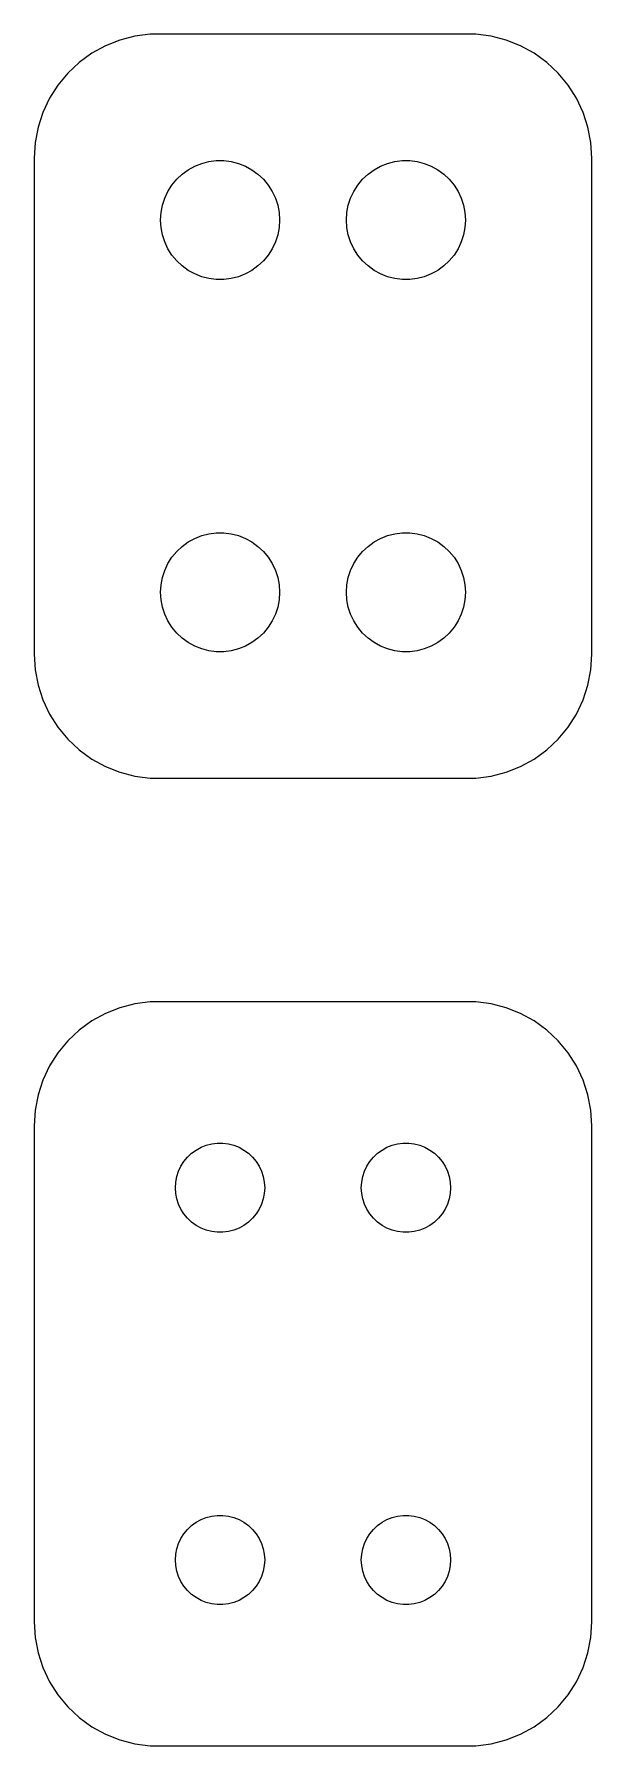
# Model space of a CAD drawing. Header units: metres. Extents: x -11.2 to 11.2, y 24 to 93.
import ezdxf

# ---------------------------------------------------------------- set-up
doc = ezdxf.new("R2010")
doc.units = ezdxf.units.M

msp = doc.modelspace()

# ---------------------------------------------------------------- linework, layer by layer
for p, q in [((-8.37889, 92.5241), (-8.92912, 92.2216)), ((-7.79507, 92.7553), (-8.37889, 92.5241)), ((-7.1869, 92.9114), (-7.79507, 92.7553)), ((-6.56395, 92.9901), (-7.1869, 92.9114)), ((6.56395, 92.9901), (-6.56395, 92.9901)), ((7.1869, 92.9114), (6.56395, 92.9901)), ((7.79507, 92.7553), (7.1869, 92.9114)), ((8.37889, 92.5241), (7.79507, 92.7553)), ((8.92912, 92.2216), (8.37889, 92.5241)), ((-9.43712, 91.8526), (-9.89484, 91.4227)), ((-8.92912, 92.2216), (-9.43712, 91.8526)), ((9.43712, 91.8526), (8.92912, 92.2216)), ((9.89484, 91.4227), (9.43712, 91.8526)), ((-9.89484, 91.4227), (-10.2951, 90.9389)), ((10.2951, 90.9389), (9.89484, 91.4227)), ((-10.6315, 90.4088), (-10.8989, 89.8406)), ((-10.2951, 90.9389), (-10.6315, 90.4088)), ((10.6315, 90.4088), (10.2951, 90.9389)), ((10.8989, 89.8406), (10.6315, 90.4088)), ((-10.8989, 89.8406), (-11.0929, 89.2434)), ((11.0929, 89.2434), (10.8989, 89.8406)), ((-11.0929, 89.2434), (-11.2106, 88.6267)), ((11.2106, 88.6267), (11.0929, 89.2434)), ((-11.2106, 88.6267), (-11.25, 88)), ((11.25, 88), (11.2106, 88.6267)), ((-11.25, 88), (-11.25, 68)), ((-5.03598, 87.5264), (-4.77187, 87.6716)), ((-4.77187, 87.6716), (-4.49164, 87.7825)), ((-4.49164, 87.7825), (-4.19971, 87.8575)), ((-4.19971, 87.8575), (-3.9007, 87.8953)), ((-3.9007, 87.8953), (-3.59929, 87.8953)), ((-3.59929, 87.8953), (-3.30028, 87.8575)), ((-3.30028, 87.8575), (-3.00835, 87.7825)), ((-3.00835, 87.7825), (-2.72812, 87.6716)), ((-2.72812, 87.6716), (-2.464, 87.5264)), ((2.464, 87.5264), (2.72812, 87.6716)), ((2.72812, 87.6716), (3.00835, 87.7825)), ((3.00835, 87.7825), (3.30028, 87.8575)), ((3.30028, 87.8575), (3.59929, 87.8953)), ((3.59929, 87.8953), (3.9007, 87.8953)), ((3.9007, 87.8953), (4.19971, 87.8575)), ((4.19971, 87.8575), (4.49164, 87.7825)), ((4.49164, 87.7825), (4.77187, 87.6716)), ((4.77187, 87.6716), (5.03598, 87.5264)), ((11.25, 68), (11.25, 88)), ((-5.69164, 86.9107), (-5.49951, 87.1429)), ((-5.49951, 87.1429), (-5.27982, 87.3492)), ((-5.27982, 87.3492), (-5.03598, 87.5264)), ((-2.464, 87.5264), (-2.22017, 87.3492)), ((-2.22017, 87.3492), (-2.00047, 87.1429)), ((-2.00047, 87.1429), (-1.80835, 86.9107)), ((1.80835, 86.9107), (2.00047, 87.1429)), ((2.00047, 87.1429), (2.22017, 87.3492)), ((2.22017, 87.3492), (2.464, 87.5264)), ((5.03598, 87.5264), (5.27982, 87.3492)), ((5.27982, 87.3492), (5.49951, 87.1429)), ((5.49951, 87.1429), (5.69164, 86.9107)), ((-6.07458, 86.0968), (-5.98146, 86.3835)), ((-5.98146, 86.3835), (-5.85313, 86.6562)), ((-5.85313, 86.6562), (-5.69164, 86.9107)), ((-1.80835, 86.9107), (-1.64685, 86.6562)), ((-1.64685, 86.6562), (-1.51852, 86.3835)), ((-1.51852, 86.3835), (-1.4254, 86.0968)), ((1.4254, 86.0968), (1.51852, 86.3835)), ((1.51852, 86.3835), (1.64685, 86.6562)), ((1.64685, 86.6562), (1.80835, 86.9107)), ((5.69164, 86.9107), (5.85313, 86.6562)), ((5.85313, 86.6562), (5.98146, 86.3835)), ((5.98146, 86.3835), (6.07458, 86.0968)), ((-6.14999, 85.5), (-6.13107, 85.8008)), ((-6.13107, 85.8008), (-6.07458, 86.0968)), ((-1.4254, 86.0968), (-1.36891, 85.8008)), ((-1.36891, 85.8008), (-1.34999, 85.5)), ((1.34999, 85.5), (1.36891, 85.8008)), ((1.36891, 85.8008), (1.4254, 86.0968)), ((6.07458, 86.0968), (6.13107, 85.8008)), ((6.13107, 85.8008), (6.14999, 85.5)), ((-6.13107, 85.1992), (-6.14999, 85.5)), ((-6.07458, 84.9031), (-6.13107, 85.1992)), ((-5.98146, 84.6165), (-6.07458, 84.9031)), ((-1.4254, 84.9031), (-1.51852, 84.6165)), ((-1.36891, 85.1992), (-1.4254, 84.9031)), ((-1.34999, 85.5), (-1.36891, 85.1992)), ((1.36891, 85.1992), (1.34999, 85.5)), ((1.4254, 84.9031), (1.36891, 85.1992)), ((1.51852, 84.6165), (1.4254, 84.9031)), ((6.07458, 84.9031), (5.98146, 84.6165)), ((6.13107, 85.1992), (6.07458, 84.9031)), ((6.14999, 85.5), (6.13107, 85.1992)), ((-5.85313, 84.3438), (-5.98146, 84.6165)), ((-5.69164, 84.0893), (-5.85313, 84.3438)), ((-1.64685, 84.3438), (-1.80835, 84.0893)), ((-1.51852, 84.6165), (-1.64685, 84.3438)), ((1.64685, 84.3438), (1.51852, 84.6165)), ((1.80835, 84.0893), (1.64685, 84.3438)), ((5.85313, 84.3438), (5.69164, 84.0893)), ((5.98146, 84.6165), (5.85313, 84.3438)), ((-5.49951, 83.8571), (-5.69164, 84.0893)), ((-5.27982, 83.6508), (-5.49951, 83.8571)), ((-5.03598, 83.4736), (-5.27982, 83.6508)), ((-4.77187, 83.3284), (-5.03598, 83.4736)), ((-2.464, 83.4736), (-2.72812, 83.3284)), ((-2.22017, 83.6508), (-2.464, 83.4736)), ((-2.00047, 83.8571), (-2.22017, 83.6508)), ((-1.80835, 84.0893), (-2.00047, 83.8571)), ((2.00047, 83.8571), (1.80835, 84.0893)), ((2.22017, 83.6508), (2.00047, 83.8571)), ((2.464, 83.4736), (2.22017, 83.6508)), ((2.72812, 83.3284), (2.464, 83.4736)), ((5.03598, 83.4736), (4.77187, 83.3284)), ((5.27982, 83.6508), (5.03598, 83.4736)), ((5.49951, 83.8571), (5.27982, 83.6508)), ((5.69164, 84.0893), (5.49951, 83.8571)), ((-4.49164, 83.2175), (-4.77187, 83.3284)), ((-4.19971, 83.1425), (-4.49164, 83.2175)), ((-3.9007, 83.1047), (-4.19971, 83.1425)), ((-3.59929, 83.1047), (-3.9007, 83.1047)), ((-3.30028, 83.1425), (-3.59929, 83.1047)), ((-3.00835, 83.2175), (-3.30028, 83.1425)), ((-2.72812, 83.3284), (-3.00835, 83.2175)), ((3.00835, 83.2175), (2.72812, 83.3284)), ((3.30028, 83.1425), (3.00835, 83.2175)), ((3.59929, 83.1047), (3.30028, 83.1425)), ((3.9007, 83.1047), (3.59929, 83.1047)), ((4.19971, 83.1425), (3.9007, 83.1047)), ((4.49164, 83.2175), (4.19971, 83.1425)), ((4.77187, 83.3284), (4.49164, 83.2175)), ((-5.27982, 72.3492), (-5.03598, 72.5264)), ((-5.03598, 72.5264), (-4.77187, 72.6716)), ((-4.77187, 72.6716), (-4.49164, 72.7825)), ((-4.49164, 72.7825), (-4.19971, 72.8575)), ((-4.19971, 72.8575), (-3.9007, 72.8953)), ((-3.9007, 72.8953), (-3.59929, 72.8953)), ((-3.59929, 72.8953), (-3.30028, 72.8575)), ((-3.30028, 72.8575), (-3.00835, 72.7825)), ((-3.00835, 72.7825), (-2.72812, 72.6716)), ((-2.72812, 72.6716), (-2.464, 72.5264)), ((-2.464, 72.5264), (-2.22017, 72.3492)), ((2.22017, 72.3492), (2.464, 72.5264)), ((2.464, 72.5264), (2.72812, 72.6716)), ((2.72812, 72.6716), (3.00835, 72.7825)), ((3.00835, 72.7825), (3.30028, 72.8575)), ((3.30028, 72.8575), (3.59929, 72.8953)), ((3.59929, 72.8953), (3.9007, 72.8953)), ((3.9007, 72.8953), (4.19971, 72.8575)), ((4.19971, 72.8575), (4.49164, 72.7825)), ((4.49164, 72.7825), (4.77187, 72.6716)), ((4.77187, 72.6716), (5.03598, 72.5264)), ((5.03598, 72.5264), (5.27982, 72.3492)), ((-5.85313, 71.6562), (-5.69164, 71.9107)), ((-5.69164, 71.9107), (-5.49951, 72.1429)), ((-5.49951, 72.1429), (-5.27982, 72.3492)), ((-2.22017, 72.3492), (-2.00047, 72.1429)), ((-2.00047, 72.1429), (-1.80835, 71.9107)), ((-1.80835, 71.9107), (-1.64685, 71.6562)), ((1.64685, 71.6562), (1.80835, 71.9107)), ((1.80835, 71.9107), (2.00047, 72.1429)), ((2.00047, 72.1429), (2.22017, 72.3492)), ((5.27982, 72.3492), (5.49951, 72.1429)), ((5.49951, 72.1429), (5.69164, 71.9107)), ((5.69164, 71.9107), (5.85313, 71.6562)), ((-6.13107, 70.8008), (-6.07458, 71.0969)), ((-6.07458, 71.0969), (-5.98146, 71.3835)), ((-5.98146, 71.3835), (-5.85313, 71.6562)), ((-1.64685, 71.6562), (-1.51852, 71.3835)), ((-1.51852, 71.3835), (-1.4254, 71.0969)), ((-1.4254, 71.0969), (-1.36891, 70.8008)), ((1.36891, 70.8008), (1.4254, 71.0969)), ((1.4254, 71.0969), (1.51852, 71.3835)), ((1.51852, 71.3835), (1.64685, 71.6562)), ((5.85313, 71.6562), (5.98146, 71.3835)), ((5.98146, 71.3835), (6.07458, 71.0969)), ((6.07458, 71.0969), (6.13107, 70.8008)), ((-6.14999, 70.5), (-6.13107, 70.8008)), ((-6.13107, 70.1992), (-6.14999, 70.5)), ((-1.36891, 70.8008), (-1.34999, 70.5)), ((-1.34999, 70.5), (-1.36891, 70.1992)), ((1.34999, 70.5), (1.36891, 70.8008)), ((1.36891, 70.1992), (1.34999, 70.5)), ((6.13107, 70.8008), (6.14999, 70.5)), ((6.14999, 70.5), (6.13107, 70.1992)), ((-6.07458, 69.9032), (-6.13107, 70.1992)), ((-5.98146, 69.6165), (-6.07458, 69.9032)), ((-1.4254, 69.9032), (-1.51852, 69.6165)), ((-1.36891, 70.1992), (-1.4254, 69.9032)), ((1.4254, 69.9032), (1.36891, 70.1992)), ((1.51852, 69.6165), (1.4254, 69.9032)), ((6.07458, 69.9032), (5.98146, 69.6165)), ((6.13107, 70.1992), (6.07458, 69.9032)), ((-5.85313, 69.3438), (-5.98146, 69.6165)), ((-5.69164, 69.0893), (-5.85313, 69.3438)), ((-5.49951, 68.8571), (-5.69164, 69.0893)), ((-1.80835, 69.0893), (-2.00047, 68.8571)), ((-1.64685, 69.3438), (-1.80835, 69.0893)), ((-1.51852, 69.6165), (-1.64685, 69.3438)), ((1.64685, 69.3438), (1.51852, 69.6165)), ((1.80835, 69.0893), (1.64685, 69.3438)), ((2.00047, 68.8571), (1.80835, 69.0893)), ((5.69164, 69.0893), (5.49951, 68.8571)), ((5.85313, 69.3438), (5.69164, 69.0893)), ((5.98146, 69.6165), (5.85313, 69.3438)), ((-5.27982, 68.6508), (-5.49951, 68.8571)), ((-5.03598, 68.4736), (-5.27982, 68.6508)), ((-4.77187, 68.3284), (-5.03598, 68.4736)), ((-4.49164, 68.2175), (-4.77187, 68.3284)), ((-2.72812, 68.3284), (-3.00835, 68.2175)), ((-2.464, 68.4736), (-2.72812, 68.3284)), ((-2.22017, 68.6508), (-2.464, 68.4736)), ((-2.00047, 68.8571), (-2.22017, 68.6508)), ((2.22017, 68.6508), (2.00047, 68.8571)), ((2.464, 68.4736), (2.22017, 68.6508)), ((2.72812, 68.3284), (2.464, 68.4736)), ((3.00835, 68.2175), (2.72812, 68.3284)), ((4.77187, 68.3284), (4.49164, 68.2175)), ((5.03598, 68.4736), (4.77187, 68.3284)), ((5.27982, 68.6508), (5.03598, 68.4736)), ((5.49951, 68.8571), (5.27982, 68.6508)), ((-11.25, 68), (-11.2106, 67.3733)), ((-4.19971, 68.1425), (-4.49164, 68.2175)), ((-3.9007, 68.1047), (-4.19971, 68.1425)), ((-3.59929, 68.1047), (-3.9007, 68.1047)), ((-3.30028, 68.1425), (-3.59929, 68.1047)), ((-3.00835, 68.2175), (-3.30028, 68.1425)), ((3.30028, 68.1425), (3.00835, 68.2175)), ((3.59929, 68.1047), (3.30028, 68.1425)), ((3.9007, 68.1047), (3.59929, 68.1047)), ((4.19971, 68.1425), (3.9007, 68.1047)), ((4.49164, 68.2175), (4.19971, 68.1425)), ((11.2106, 67.3733), (11.25, 68)), ((-11.2106, 67.3733), (-11.0929, 66.7566)), ((11.0929, 66.7566), (11.2106, 67.3733)), ((-11.0929, 66.7566), (-10.8989, 66.1594)), ((10.8989, 66.1594), (11.0929, 66.7566)), ((-10.8989, 66.1594), (-10.6315, 65.5912)), ((-10.6315, 65.5912), (-10.2951, 65.0611)), ((10.2951, 65.0611), (10.6315, 65.5912)), ((10.6315, 65.5912), (10.8989, 66.1594)), ((-10.2951, 65.0611), (-9.89484, 64.5773)), ((9.89484, 64.5773), (10.2951, 65.0611)), ((-9.89484, 64.5773), (-9.43712, 64.1474)), ((9.43712, 64.1474), (9.89484, 64.5773)), ((-9.43712, 64.1474), (-8.92912, 63.7784)), ((-8.92912, 63.7784), (-8.37889, 63.4759)), ((-8.37889, 63.4759), (-7.79507, 63.2447)), ((7.79507, 63.2447), (8.37889, 63.4759)), ((8.37889, 63.4759), (8.92912, 63.7784)), ((8.92912, 63.7784), (9.43712, 64.1474)), ((-7.79507, 63.2447), (-7.1869, 63.0886)), ((-7.1869, 63.0886), (-6.56395, 63.0099)), ((-6.56395, 63.0099), (6.56395, 63.0099)), ((6.56395, 63.0099), (7.1869, 63.0886)), ((7.1869, 63.0886), (7.79507, 63.2447)), ((-7.1869, 53.9114), (-7.79507, 53.7553)), ((-6.56395, 53.9901), (-7.1869, 53.9114)), ((6.56395, 53.9901), (-6.56395, 53.9901)), ((7.1869, 53.9114), (6.56395, 53.9901)), ((7.79507, 53.7553), (7.1869, 53.9114)), ((-8.92912, 53.2216), (-9.43712, 52.8526)), ((-8.37889, 53.5241), (-8.92912, 53.2216)), ((-7.79507, 53.7553), (-8.37889, 53.5241)), ((8.37889, 53.5241), (7.79507, 53.7553)), ((8.92912, 53.2216), (8.37889, 53.5241)), ((9.43712, 52.8526), (8.92912, 53.2216)), ((-9.43712, 52.8526), (-9.89484, 52.4227)), ((9.89484, 52.4227), (9.43712, 52.8526)), ((-10.2951, 51.9389), (-10.6315, 51.4088)), ((-9.89484, 52.4227), (-10.2951, 51.9389)), ((10.2951, 51.9389), (9.89484, 52.4227)), ((10.6315, 51.4088), (10.2951, 51.9389)), ((-10.6315, 51.4088), (-10.8989, 50.8406)), ((10.8989, 50.8406), (10.6315, 51.4088)), ((-10.8989, 50.8406), (-11.0929, 50.2434)), ((11.0929, 50.2434), (10.8989, 50.8406)), ((-11.0929, 50.2434), (-11.2106, 49.6267)), ((11.2106, 49.6267), (11.0929, 50.2434)), ((-11.2106, 49.6267), (-11.25, 49)), ((-11.25, 49), (-11.25, 29)), ((11.25, 49), (11.2106, 49.6267)), ((11.25, 29), (11.25, 49)), ((-4.08728, 48.2681), (-3.86302, 48.2964)), ((-3.86302, 48.2964), (-3.63696, 48.2964)), ((-3.63696, 48.2964), (-3.4127, 48.2681)), ((3.4127, 48.2681), (3.63696, 48.2964)), ((3.63696, 48.2964), (3.86302, 48.2964)), ((3.86302, 48.2964), (4.08728, 48.2681)), ((-5.20622, 47.558), (-5.06213, 47.7322)), ((-5.06213, 47.7322), (-4.89735, 47.8869)), ((-4.89735, 47.8869), (-4.71448, 48.0198)), ((-4.71448, 48.0198), (-4.51639, 48.1287)), ((-4.51639, 48.1287), (-4.30623, 48.2119)), ((-4.30623, 48.2119), (-4.08728, 48.2681)), ((-3.4127, 48.2681), (-3.19376, 48.2119)), ((-3.19376, 48.2119), (-2.9836, 48.1287)), ((-2.9836, 48.1287), (-2.78551, 48.0198)), ((-2.78551, 48.0198), (-2.60263, 47.8869)), ((-2.60263, 47.8869), (-2.43785, 47.7322)), ((-2.43785, 47.7322), (-2.29376, 47.558)), ((2.29376, 47.558), (2.43785, 47.7322)), ((2.43785, 47.7322), (2.60263, 47.8869)), ((2.60263, 47.8869), (2.78551, 48.0198)), ((2.78551, 48.0198), (2.9836, 48.1287)), ((2.9836, 48.1287), (3.19376, 48.2119)), ((3.19376, 48.2119), (3.4127, 48.2681)), ((4.08728, 48.2681), (4.30623, 48.2119)), ((4.30623, 48.2119), (4.51639, 48.1287)), ((4.51639, 48.1287), (4.71448, 48.0198)), ((4.71448, 48.0198), (4.89735, 47.8869)), ((4.89735, 47.8869), (5.06213, 47.7322)), ((5.06213, 47.7322), (5.20622, 47.558)), ((-5.5358, 46.7256), (-5.49344, 46.9476)), ((-5.49344, 46.9476), (-5.42358, 47.1626)), ((-5.42358, 47.1626), (-5.32735, 47.3671)), ((-5.32735, 47.3671), (-5.20622, 47.558)), ((-2.29376, 47.558), (-2.17264, 47.3671)), ((-2.17264, 47.3671), (-2.0764, 47.1626)), ((-2.0764, 47.1626), (-2.00655, 46.9476)), ((-2.00655, 46.9476), (-1.96419, 46.7256)), ((1.96419, 46.7256), (2.00655, 46.9476)), ((2.00655, 46.9476), (2.0764, 47.1626)), ((2.0764, 47.1626), (2.17264, 47.3671)), ((2.17264, 47.3671), (2.29376, 47.558)), ((5.20622, 47.558), (5.32735, 47.3671)), ((5.32735, 47.3671), (5.42358, 47.1626)), ((5.42358, 47.1626), (5.49344, 46.9476)), ((5.49344, 46.9476), (5.5358, 46.7256)), ((-5.54999, 46.5), (-5.5358, 46.7256)), ((-5.5358, 46.2744), (-5.54999, 46.5)), ((-5.49344, 46.0524), (-5.5358, 46.2744)), ((-1.96419, 46.2744), (-2.00655, 46.0524)), ((-1.96419, 46.7256), (-1.95, 46.5)), ((-1.95, 46.5), (-1.96419, 46.2744)), ((1.95, 46.5), (1.96419, 46.7256)), ((1.96419, 46.2744), (1.95, 46.5)), ((2.00655, 46.0524), (1.96419, 46.2744)), ((5.5358, 46.2744), (5.49344, 46.0524)), ((5.5358, 46.7256), (5.54999, 46.5)), ((5.54999, 46.5), (5.5358, 46.2744)), ((-5.42358, 45.8374), (-5.49344, 46.0524)), ((-5.32735, 45.6328), (-5.42358, 45.8374)), ((-5.20622, 45.442), (-5.32735, 45.6328)), ((-2.17264, 45.6328), (-2.29376, 45.442)), ((-2.0764, 45.8374), (-2.17264, 45.6328)), ((-2.00655, 46.0524), (-2.0764, 45.8374)), ((2.0764, 45.8374), (2.00655, 46.0524)), ((2.17264, 45.6328), (2.0764, 45.8374)), ((2.29376, 45.442), (2.17264, 45.6328)), ((5.32735, 45.6328), (5.20622, 45.442)), ((5.42358, 45.8374), (5.32735, 45.6328)), ((5.49344, 46.0524), (5.42358, 45.8374)), ((-5.06213, 45.2678), (-5.20622, 45.442)), ((-4.89735, 45.1131), (-5.06213, 45.2678)), ((-4.71448, 44.9802), (-4.89735, 45.1131)), ((-4.51639, 44.8713), (-4.71448, 44.9802)), ((-4.30623, 44.7881), (-4.51639, 44.8713)), ((-2.9836, 44.8713), (-3.19376, 44.7881)), ((-2.78551, 44.9802), (-2.9836, 44.8713)), ((-2.60263, 45.1131), (-2.78551, 44.9802)), ((-2.43785, 45.2678), (-2.60263, 45.1131)), ((-2.29376, 45.442), (-2.43785, 45.2678)), ((2.43785, 45.2678), (2.29376, 45.442)), ((2.60263, 45.1131), (2.43785, 45.2678)), ((2.78551, 44.9802), (2.60263, 45.1131)), ((2.9836, 44.8713), (2.78551, 44.9802)), ((3.19376, 44.7881), (2.9836, 44.8713)), ((4.51639, 44.8713), (4.30623, 44.7881)), ((4.71448, 44.9802), (4.51639, 44.8713)), ((4.89735, 45.1131), (4.71448, 44.9802)), ((5.06213, 45.2678), (4.89735, 45.1131)), ((5.20622, 45.442), (5.06213, 45.2678)), ((-4.08728, 44.7319), (-4.30623, 44.7881)), ((-3.86302, 44.7036), (-4.08728, 44.7319)), ((-3.63696, 44.7036), (-3.86302, 44.7036)), ((-3.4127, 44.7319), (-3.63696, 44.7036)), ((-3.19376, 44.7881), (-3.4127, 44.7319)), ((3.4127, 44.7319), (3.19376, 44.7881)), ((3.63696, 44.7036), (3.4127, 44.7319)), ((3.86302, 44.7036), (3.63696, 44.7036)), ((4.08728, 44.7319), (3.86302, 44.7036)), ((4.30623, 44.7881), (4.08728, 44.7319)), ((-4.71448, 33.0198), (-4.51639, 33.1287)), ((-4.51639, 33.1287), (-4.30623, 33.2119)), ((-4.30623, 33.2119), (-4.08728, 33.2681)), ((-4.08728, 33.2681), (-3.86302, 33.2964)), ((-3.86302, 33.2964), (-3.63696, 33.2964)), ((-3.63696, 33.2964), (-3.4127, 33.2681)), ((-3.4127, 33.2681), (-3.19376, 33.2119)), ((-3.19376, 33.2119), (-2.9836, 33.1287)), ((-2.9836, 33.1287), (-2.78551, 33.0198)), ((2.78551, 33.0198), (2.9836, 33.1287)), ((2.9836, 33.1287), (3.19376, 33.2119)), ((3.19376, 33.2119), (3.4127, 33.2681)), ((3.4127, 33.2681), (3.63696, 33.2964)), ((3.63696, 33.2964), (3.86302, 33.2964)), ((3.86302, 33.2964), (4.08728, 33.2681)), ((4.08728, 33.2681), (4.30623, 33.2119)), ((4.30623, 33.2119), (4.51639, 33.1287)), ((4.51639, 33.1287), (4.71448, 33.0198)), ((-5.32735, 32.3672), (-5.20622, 32.558)), ((-5.20622, 32.558), (-5.06213, 32.7322)), ((-5.06213, 32.7322), (-4.89735, 32.8869)), ((-4.89735, 32.8869), (-4.71448, 33.0198)), ((-2.78551, 33.0198), (-2.60263, 32.8869)), ((-2.60263, 32.8869), (-2.43785, 32.7322)), ((-2.43785, 32.7322), (-2.29376, 32.558)), ((-2.29376, 32.558), (-2.17264, 32.3672)), ((2.17264, 32.3672), (2.29376, 32.558)), ((2.29376, 32.558), (2.43785, 32.7322)), ((2.43785, 32.7322), (2.60263, 32.8869)), ((2.60263, 32.8869), (2.78551, 33.0198)), ((4.71448, 33.0198), (4.89735, 32.8869)), ((4.89735, 32.8869), (5.06213, 32.7322)), ((5.06213, 32.7322), (5.20622, 32.558)), ((5.20622, 32.558), (5.32735, 32.3672)), ((-5.5358, 31.7256), (-5.49344, 31.9476)), ((-5.49344, 31.9476), (-5.42358, 32.1626)), ((-5.42358, 32.1626), (-5.32735, 32.3672)), ((-2.17264, 32.3672), (-2.0764, 32.1626)), ((-2.0764, 32.1626), (-2.00655, 31.9476)), ((-2.00655, 31.9476), (-1.96419, 31.7256)), ((1.96419, 31.7256), (2.00655, 31.9476)), ((2.00655, 31.9476), (2.0764, 32.1626)), ((2.0764, 32.1626), (2.17264, 32.3672)), ((5.32735, 32.3672), (5.42358, 32.1626)), ((5.42358, 32.1626), (5.49344, 31.9476)), ((5.49344, 31.9476), (5.5358, 31.7256)), ((-5.54999, 31.5), (-5.5358, 31.7256)), ((-5.5358, 31.2744), (-5.54999, 31.5)), ((-5.49344, 31.0524), (-5.5358, 31.2744)), ((-5.42358, 30.8374), (-5.49344, 31.0524)), ((-2.00655, 31.0524), (-2.0764, 30.8374)), ((-1.96419, 31.2744), (-2.00655, 31.0524)), ((-1.96419, 31.7256), (-1.95, 31.5)), ((-1.95, 31.5), (-1.96419, 31.2744)), ((1.95, 31.5), (1.96419, 31.7256)), ((1.96419, 31.2744), (1.95, 31.5)), ((2.00655, 31.0524), (1.96419, 31.2744)), ((2.0764, 30.8374), (2.00655, 31.0524)), ((5.49344, 31.0524), (5.42358, 30.8374)), ((5.5358, 31.2744), (5.49344, 31.0524)), ((5.5358, 31.7256), (5.54999, 31.5)), ((5.54999, 31.5), (5.5358, 31.2744)), ((-5.32735, 30.6329), (-5.42358, 30.8374)), ((-5.20622, 30.442), (-5.32735, 30.6329)), ((-5.06213, 30.2678), (-5.20622, 30.442)), ((-2.29376, 30.442), (-2.43785, 30.2678)), ((-2.17264, 30.6329), (-2.29376, 30.442)), ((-2.0764, 30.8374), (-2.17264, 30.6329)), ((2.17264, 30.6329), (2.0764, 30.8374)), ((2.29376, 30.442), (2.17264, 30.6329)), ((2.43785, 30.2678), (2.29376, 30.442)), ((5.20622, 30.442), (5.06213, 30.2678)), ((5.32735, 30.6329), (5.20622, 30.442)), ((5.42358, 30.8374), (5.32735, 30.6329)), ((-4.89735, 30.1131), (-5.06213, 30.2678)), ((-4.71448, 29.9802), (-4.89735, 30.1131)), ((-4.51639, 29.8713), (-4.71448, 29.9802)), ((-4.30623, 29.7881), (-4.51639, 29.8713)), ((-4.08728, 29.7319), (-4.30623, 29.7881)), ((-3.86302, 29.7036), (-4.08728, 29.7319)), ((-3.63696, 29.7036), (-3.86302, 29.7036)), ((-3.4127, 29.7319), (-3.63696, 29.7036)), ((-3.19376, 29.7881), (-3.4127, 29.7319)), ((-2.9836, 29.8713), (-3.19376, 29.7881)), ((-2.78551, 29.9802), (-2.9836, 29.8713)), ((-2.60263, 30.1131), (-2.78551, 29.9802)), ((-2.43785, 30.2678), (-2.60263, 30.1131)), ((2.60263, 30.1131), (2.43785, 30.2678)), ((2.78551, 29.9802), (2.60263, 30.1131)), ((2.9836, 29.8713), (2.78551, 29.9802)), ((3.19376, 29.7881), (2.9836, 29.8713)), ((3.4127, 29.7319), (3.19376, 29.7881)), ((3.63696, 29.7036), (3.4127, 29.7319)), ((3.86302, 29.7036), (3.63696, 29.7036)), ((4.08728, 29.7319), (3.86302, 29.7036)), ((4.30623, 29.7881), (4.08728, 29.7319)), ((4.51639, 29.8713), (4.30623, 29.7881)), ((4.71448, 29.9802), (4.51639, 29.8713)), ((4.89735, 30.1131), (4.71448, 29.9802)), ((5.06213, 30.2678), (4.89735, 30.1131)), ((-11.25, 29), (-11.2106, 28.3733)), ((11.2106, 28.3733), (11.25, 29)), ((-11.2106, 28.3733), (-11.0929, 27.7566)), ((11.0929, 27.7566), (11.2106, 28.3733)), ((-11.0929, 27.7566), (-10.8989, 27.1594)), ((10.8989, 27.1594), (11.0929, 27.7566)), ((-10.8989, 27.1594), (-10.6315, 26.5912)), ((10.6315, 26.5912), (10.8989, 27.1594)), ((-10.6315, 26.5912), (-10.2951, 26.0611)), ((10.2951, 26.0611), (10.6315, 26.5912)), ((-10.2951, 26.0611), (-9.89484, 25.5773)), ((-9.89484, 25.5773), (-9.43712, 25.1474)), ((9.43712, 25.1474), (9.89484, 25.5773)), ((9.89484, 25.5773), (10.2951, 26.0611)), ((-9.43712, 25.1474), (-8.92912, 24.7784)), ((8.92912, 24.7784), (9.43712, 25.1474)), ((-8.92912, 24.7784), (-8.37889, 24.4759)), ((-8.37889, 24.4759), (-7.79507, 24.2447)), ((-7.79507, 24.2447), (-7.1869, 24.0886)), ((7.1869, 24.0886), (7.79507, 24.2447)), ((7.79507, 24.2447), (8.37889, 24.4759)), ((8.37889, 24.4759), (8.92912, 24.7784)), ((-7.1869, 24.0886), (-6.56395, 24.0099)), ((-6.56395, 24.0099), (6.56395, 24.0099)), ((6.56395, 24.0099), (7.1869, 24.0886))]:
    msp.add_line(p, q)

doc.saveas('drawing.dxf')
